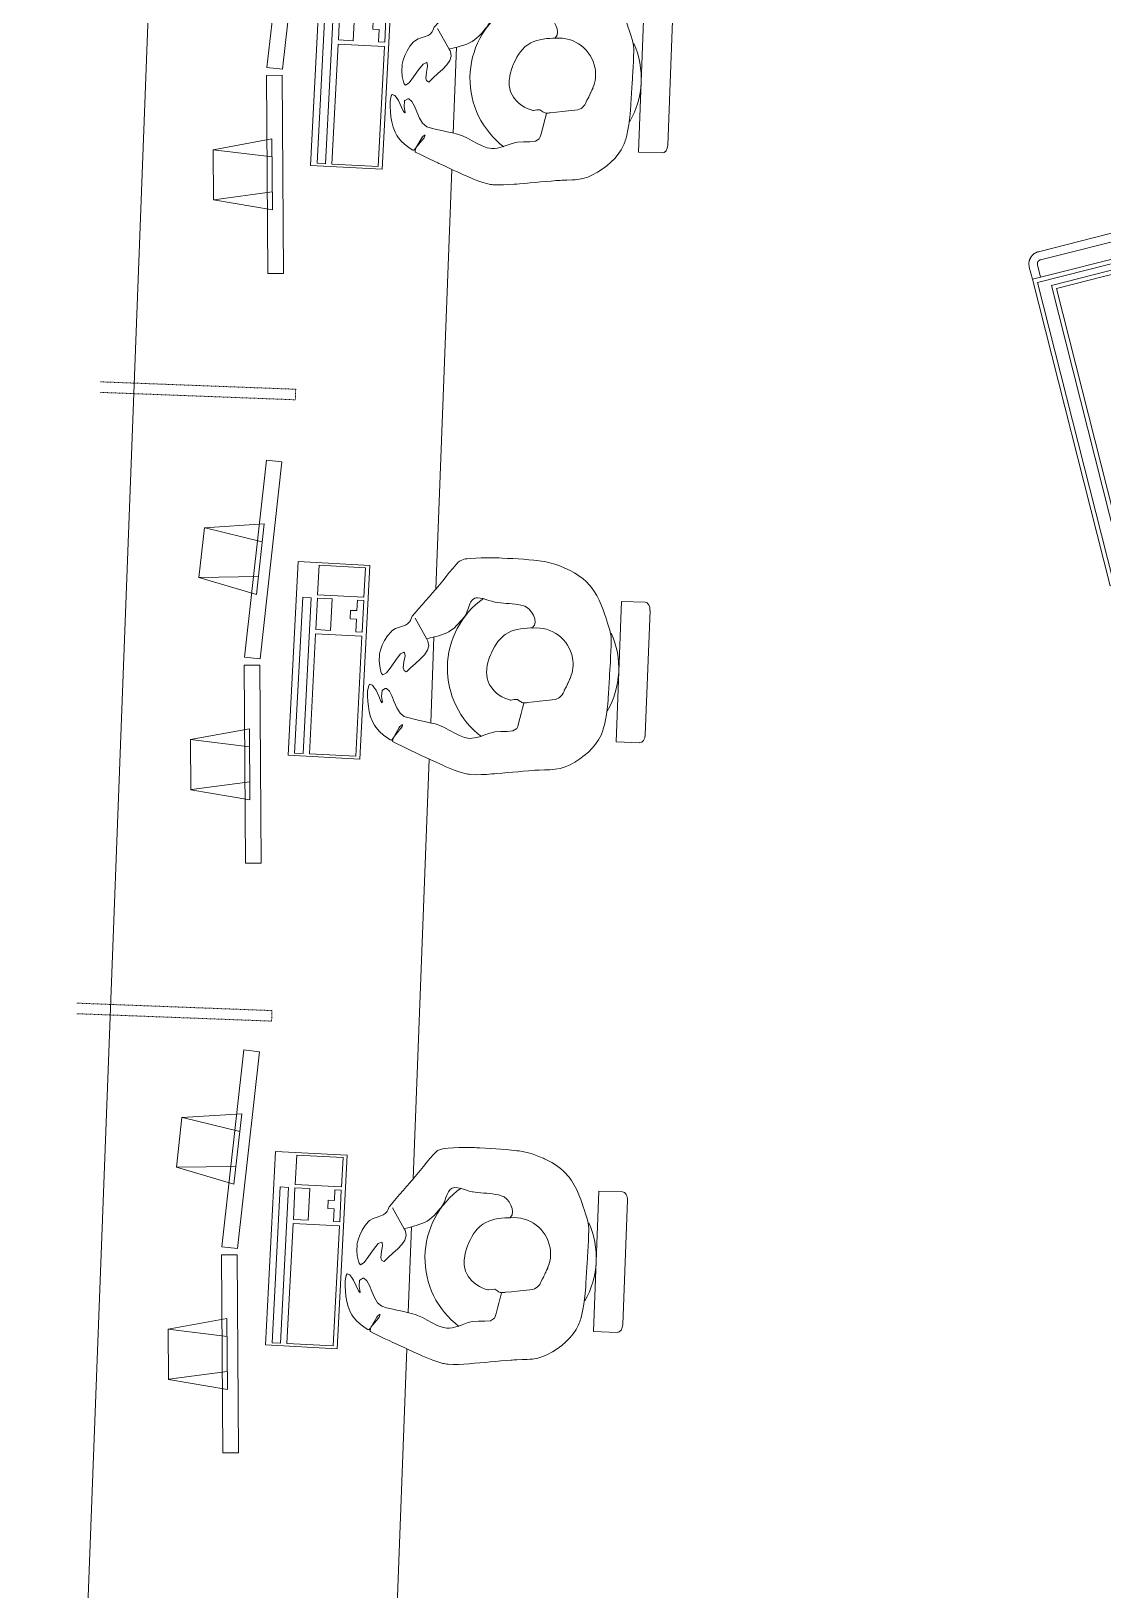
# Model space of a CAD drawing. Header units: millimetres. Extents: x 17567 to 83301, y -4294 to 56331.
# Drawn here: x 53362 to 55903, y 4035 to 7733 of the extents above; entities that cross this region are included whole.
import ezdxf

# ---------------------------------------------------------------- set-up
doc = ezdxf.new("R2010")
doc.units = ezdxf.units.MM
doc.header["$MEASUREMENT"] = 0
doc.linetypes.add('Hidden dense', pattern=[3.2, 1.6, -1.6])
for name, color, linetype, lineweight in [('I-FURN', 40, 'Continuous', 13), ('Q-CASE', 33, 'Continuous', 13), ('Q-CASE-HDLN', 33, 'Hidden dense', 13), ('Q-SPCQ', 91, 'Continuous', 13)]:
    doc.layers.add(name, color=color, linetype=linetype, lineweight=lineweight)

# ---------------------------------------------------------------- blocks, each defined once
blk = doc.blocks.new('BVN_Permiter Desk_Match Ex South - BVN_Permiter Desk_WEST-9756980-GA PLAN - LEVEL 11')
at = {"layer": 'Q-CASE'}
for p, q in [((4936.7, 30), (-2955.3, 30)), ((200.3, -703), (1197.1, -703)), ((1283, -703), (1486.8, -703)), ((1600.3, -703), (2597.1, -703)), ((2683, -703), (2886.8, -703)), ((3000.3, -703), (3997.1, -703)), ((4083, -703), (4286.8, -703))]:
    blk.add_line(p, q, dxfattribs=at)
at = {"layer": 'Q-CASE-HDLN', "lineweight": 13}
for p, q in [((1961.7, -353), (1961.7, 110)), ((1986.7, 110), (1986.7, -353)), ((3436.7, -353), (3436.7, 110)), ((3461.7, 110), (3461.7, -353)), ((1986.7, -353), (1961.7, -353)), ((3461.7, -353), (3436.7, -353))]:
    blk.add_line(p, q, dxfattribs=at)
blk = doc.blocks.new('New Furniture_Monitor _ Chair - Perimeter Desking-9838932-GA PLAN - LEVEL 11')
at = {"layer": 'I-FURN'}
for p, q in [((-231.6, -75.6), (-229.3, 94.4)), ((230.7, 88.1), (-229.3, 94.4)), ((230.7, 88.1), (228.3, -81.9)), ((-231.6, -75.6), (228.3, -81.9)), ((-469.1, -159.9), (-466.4, -122.9)), ((-466.4, -122.9), (2.3, -157.1)), ((486.5, -136), (17, -157.3)), ((488.1, -173.1), (486.5, -136)), ((-0.4, -194.1), (-469.1, -159.9)), ((-150, -171.5), (-317.8, -159.2)), ((-317.8, -159.2), (-303.4, -300.6)), ((-275.4, -162.3), (-303.1, -299.2)), ((-192.4, -168.4), (-184.8, -309.1)), ((-184.8, -309.1), (-150, -171.5)), ((-0.4, -194.1), (2.3, -157.1)), ((18.7, -194.4), (17, -157.3)), ((18.7, -194.4), (488.1, -173.1)), ((168.8, -175.9), (337, -168.2)), ((199.8, -314.5), (168.8, -175.9)), ((211.4, -173.9), (199.8, -314.5)), ((294.4, -170.2), (318.4, -307.8)), ((337, -168.2), (318.7, -309.1)), ((-303.4, -300.6), (-184.8, -309.1)), ((318.7, -309.1), (199.8, -314.5))]:
    blk.add_line(p, q, dxfattribs=at)
at = {"layer": 'Q-SPCQ'}
for p, q in [((-224.8, -25.4), (-223.3, 84.6)), ((-153.3, 83.6), (-223.3, 84.6)), ((-154.8, -26.4), (-153.3, 83.6)), ((-145.5, 83.5), (-145.7, 68.5)), ((-70.5, 82.5), (-145.5, 83.5)), ((-70.7, 67.5), (-70.5, 82.5)), ((-60.5, 82.3), (-62, -27.6)), ((224.5, 78.4), (-60.5, 82.3)), ((222.9, -31.6), (224.5, 78.4)), ((-145.7, 68.5), (-120.7, 68.2)), ((-120.7, 68.2), (-120.9, 53.2)), ((-120.9, 53.2), (-100.9, 52.9)), ((-100.9, 52.9), (-100.7, 67.9)), ((-100.7, 67.9), (-70.7, 67.5)), ((-147, -26.5), (-146.5, 8.5)), ((-146.5, 8.5), (-71.5, 7.5)), ((-71.5, 7.5), (-72, -27.5)), ((-224.8, -25.4), (-154.8, -26.4)), ((-72, -27.5), (-147, -26.5)), ((-62, -27.6), (222.9, -31.6)), ((-147.5, -61.5), (-147.2, -41.5)), ((222.5, -66.6), (-147.5, -61.5)), ((-147.2, -41.5), (222.7, -46.6)), ((222.7, -46.6), (222.5, -66.6))]:
    blk.add_line(p, q, dxfattribs=at)
blk = doc.blocks.new('New Furniture_Storage Caddy_NS1 - NS1-9646874-GA PLAN - LEVEL 11')
at = {"layer": 'I-FURN'}
for p, q in [((294.7, 0), (-205.3, 0)), ((-205.3, 0), (-205.3, -750)), ((294.7, -750), (294.7, 0)), ((-195.3, -740), (-195.3, -10)), ((-195.3, -10), (284.7, -10)), ((254.7, -25), (-165.3, -25)), ((-165.3, -25), (-165.3, -725)), ((-155.3, -715), (-155.3, -35)), ((-155.3, -35), (244.7, -35)), ((244.7, -35), (244.7, -715)), ((254.7, -725), (254.7, -25)), ((284.7, -10), (284.7, -740)), ((-165.3, -725), (254.7, -725)), ((244.7, -715), (-155.3, -715)), ((-205.3, -750), (-205.3, -780)), ((-205.3, -750), (294.7, -750)), ((284.7, -740), (-195.3, -740)), ((-185.3, -780), (-185.3, -750)), ((274.7, -750), (274.7, -780)), ((294.7, -780), (294.7, -750)), ((264.7, -790), (-175.3, -790)), ((-175.3, -810), (264.7, -810))]:
    blk.add_line(p, q, dxfattribs=at)
at = {"layer": 'I-FURN', "flags": 128}
for points in [[(-205.3, -780), (-205.3, -781.2), (-205.2, -782.4), (-205.1, -783.6), (-204.9, -784.8), (-204.7, -786), (-204.4, -787.1), (-204.1, -788.3), (-203.8, -789.4), (-203.4, -790.6), (-202.9, -791.7), (-202.4, -792.8), (-201.9, -793.9), (-201.3, -794.9), (-200.7, -795.9), (-200.1, -796.9), (-199.4, -797.9), (-198.6, -798.9), (-197.9, -799.8), (-197, -800.7), (-196.2, -801.5), (-195.3, -802.3), (-194.4, -803.1), (-193.5, -803.9), (-192.5, -804.6), (-191.5, -805.2), (-190.5, -805.9), (-189.4, -806.5), (-188.4, -807), (-187.3, -807.5), (-186.2, -808), (-185, -808.4), (-183.9, -808.7), (-182.7, -809.1), (-181.6, -809.3), (-180.4, -809.6), (-179.2, -809.7), (-178, -809.9), (-176.8, -810), (-175.6, -810), (-175.3, -810)], [(-175.3, -790), (-175.7, -790), (-176.1, -790), (-176.5, -789.9), (-176.9, -789.9), (-177.3, -789.8), (-177.7, -789.7), (-178.1, -789.6), (-178.4, -789.5), (-178.8, -789.4), (-179.2, -789.2), (-179.6, -789), (-179.9, -788.9), (-180.3, -788.7), (-180.6, -788.5), (-180.9, -788.3), (-181.3, -788), (-181.6, -787.8), (-181.9, -787.5), (-182.2, -787.2), (-182.5, -787), (-182.7, -786.7), (-183, -786.4), (-183.3, -786.1), (-183.5, -785.7), (-183.7, -785.4), (-183.9, -785.1), (-184.1, -784.7), (-184.3, -784.4), (-184.5, -784), (-184.6, -783.6), (-184.8, -783.2), (-184.9, -782.9), (-185, -782.5), (-185.1, -782.1), (-185.2, -781.7), (-185.2, -781.3), (-185.3, -780.9), (-185.3, -780.5), (-185.3, -780.1), (-185.3, -780)], [(264.7, -810), (265.9, -810), (267.1, -809.9), (268.3, -809.8), (269.5, -809.6), (270.7, -809.4), (271.8, -809.1), (273, -808.8), (274.1, -808.5), (275.3, -808.1), (276.4, -807.6), (277.5, -807.1), (278.6, -806.6), (279.6, -806), (280.6, -805.4), (281.6, -804.8), (282.6, -804.1), (283.6, -803.3), (284.5, -802.6), (285.4, -801.7), (286.2, -800.9), (287, -800), (287.8, -799.1), (288.6, -798.2), (289.3, -797.2), (289.9, -796.2), (290.6, -795.2), (291.2, -794.1), (291.7, -793.1), (292.2, -792), (292.7, -790.9), (293.1, -789.7), (293.4, -788.6), (293.8, -787.4), (294, -786.3), (294.3, -785.1), (294.4, -783.9), (294.6, -782.7), (294.7, -781.5), (294.7, -780.3), (294.7, -780)], [(274.7, -780), (274.7, -780.4), (274.7, -780.8), (274.6, -781.2), (274.6, -781.6), (274.5, -782), (274.4, -782.4), (274.3, -782.8), (274.2, -783.1), (274.1, -783.5), (273.9, -783.9), (273.7, -784.3), (273.6, -784.6), (273.4, -785), (273.2, -785.3), (273, -785.6), (272.7, -786), (272.5, -786.3), (272.2, -786.6), (271.9, -786.9), (271.7, -787.2), (271.4, -787.4), (271.1, -787.7), (270.8, -788), (270.4, -788.2), (270.1, -788.4), (269.8, -788.6), (269.4, -788.8), (269.1, -789), (268.7, -789.2), (268.3, -789.3), (267.9, -789.5), (267.6, -789.6), (267.2, -789.7), (266.8, -789.8), (266.4, -789.9), (266, -789.9), (265.6, -790), (265.2, -790), (264.8, -790), (264.7, -790)]]:
    blk.add_lwpolyline(points, dxfattribs=at)
blk = doc.blocks.new('Man_Sitting_01_ENT - Man Sitting-9509311-GA PLAN - LEVEL 11')
at = {"layer": 'I-FURN'}
for p, q in [((90.5, 183.4), (103, 184.9)), ((90.5, 183.4), (103, 184.9)), ((103, 184.9), (115.4, 186.5)), ((103, 184.9), (115.4, 186.5)), ((115.4, 186.5), (127.9, 188.1)), ((115.4, 186.5), (127.9, 188.1)), ((127.9, 188.1), (140.3, 189.7)), ((127.9, 188.1), (140.3, 189.7)), ((140.3, 189.7), (152.8, 191.3)), ((140.3, 189.7), (152.8, 191.3)), ((152.8, 191.3), (165.3, 192.8)), ((152.8, 191.3), (165.3, 192.8)), ((165.3, 192.8), (171.3, 193.6)), ((165.3, 192.8), (171.3, 193.6)), ((171.3, 193.6), (177.7, 194.3)), ((171.3, 193.6), (177.7, 194.3)), ((177.7, 194.3), (190.3, 195.8)), ((177.7, 194.3), (190.3, 195.8)), ((190.3, 195.8), (202.8, 196.9)), ((190.3, 195.8), (202.8, 196.9)), ((202.8, 196.9), (215.4, 197.5)), ((202.8, 196.9), (215.4, 197.5)), ((215.4, 197.5), (227.9, 197.3)), ((215.4, 197.5), (227.9, 197.3)), ((240.3, 195.8), (252.5, 193)), ((240.3, 195.8), (252.5, 193)), ((252.5, 193), (264.6, 189.3)), ((252.5, 193), (264.6, 189.3)), ((264.6, 189.3), (276.5, 185)), ((264.6, 189.3), (276.5, 185)), ((276.5, 185), (288.3, 180.4)), ((276.5, 185), (288.3, 180.4)), ((-40, 142.4), (-29.7, 150.7)), ((-40, 142.4), (-29.7, 150.7)), ((-29.7, 150.7), (-18.6, 158.5)), ((-29.7, 150.7), (-18.6, 158.5)), ((-18.6, 158.5), (-7.3, 165.3)), ((-18.6, 158.5), (-7.3, 165.3)), ((-7.3, 165.3), (4.2, 170.8)), ((-7.3, 165.3), (4.2, 170.8)), ((4.2, 170.8), (15.9, 174.8)), ((4.2, 170.8), (15.9, 174.8)), ((15.9, 174.8), (28, 177.5)), ((15.9, 174.8), (28, 177.5)), ((28, 177.5), (33.6, 178.3)), ((28, 177.5), (33.6, 178.3)), ((33.6, 178.3), (40.5, 178.9)), ((33.6, 178.3), (40.5, 178.9)), ((40.5, 178.9), (53, 179.8)), ((40.5, 178.9), (53, 179.8)), ((53, 179.8), (65.5, 180.7)), ((53, 179.8), (65.5, 180.7)), ((79.6, 182), (90.5, 183.4)), ((79.6, 182), (90.5, 183.4)), ((288.3, 180.4), (294.6, 177.8)), ((288.3, 180.4), (294.6, 177.8)), ((294.6, 177.8), (300, 175.6)), ((294.6, 177.8), (300, 175.6)), ((300, 175.6), (311.7, 170.9)), ((300, 175.6), (311.7, 170.9)), ((311.7, 170.9), (323.3, 166.1)), ((311.7, 170.9), (323.3, 166.1)), ((323.3, 166.1), (334.9, 161.3)), ((323.3, 166.1), (334.9, 161.3)), ((334.9, 161.3), (346.5, 156.5)), ((334.9, 161.3), (346.5, 156.5)), ((346.5, 156.5), (358.1, 151.7)), ((346.5, 156.5), (358.1, 151.7)), ((358.1, 151.7), (360.7, 150.6)), ((358.1, 151.7), (360.7, 150.6)), ((360.7, 150.6), (369.7, 146.8)), ((360.7, 150.6), (369.7, 146.8)), ((-72.5, 103.4), (-65.9, 114)), ((-72.5, 103.4), (-65.9, 114)), ((-65.9, 114), (-58.3, 124.1)), ((-65.9, 114), (-58.3, 124.1)), ((-58.3, 124.1), (-49.6, 133.5)), ((-58.3, 124.1), (-49.6, 133.5)), ((-49.6, 133.5), (-40, 142.4)), ((-49.6, 133.5), (-40, 142.4)), ((227.8, 111.6), (221.7, 110.5)), ((227.8, 111.6), (221.7, 110.5)), ((233.6, 111.9), (227.8, 111.6)), ((233.6, 111.9), (227.8, 111.6)), ((245.4, 110.3), (233.6, 111.9)), ((245.4, 110.3), (233.6, 111.9)), ((369.7, 146.8), (381.2, 141.8)), ((369.7, 146.8), (381.2, 141.8)), ((381.2, 141.8), (392.7, 136.7)), ((381.2, 141.8), (392.7, 136.7)), ((392.7, 136.7), (404.2, 131.6)), ((392.7, 136.7), (404.2, 131.6)), ((396.8, 94.3), (413.8, 116.6)), ((414.8, 118.6), (400.9, 92.4)), ((404.2, 131.6), (414.3, 127)), ((404.2, 131.6), (414.3, 127)), ((414.3, 127), (415.4, 126.3)), ((414.3, 127), (415.4, 126.3)), ((415.4, 126.3), (414.8, 118.6)), ((415.4, 126.3), (414.8, 118.6)), ((414.8, 118.6), (418.3, 123)), ((414.8, 118.6), (418.3, 123)), ((418.3, 123), (421.2, 122.5)), ((418.3, 123), (421.2, 122.5)), ((421.2, 122.5), (427.4, 118.7)), ((421.2, 122.5), (427.4, 118.7)), ((427.4, 118.7), (437.4, 112)), ((427.4, 118.7), (437.4, 112)), ((437.4, 112), (447.5, 103.9)), ((437.4, 112), (447.5, 103.9)), ((-84.8, 67.7), (-82.5, 77.6)), ((-84.8, 67.7), (-82.5, 77.6)), ((-77.9, 92.1), (-72.5, 103.4)), ((-77.9, 92.1), (-72.5, 103.4)), ((120.2, 79.7), (118.4, 72.6)), ((120.2, 79.7), (118.4, 72.6)), ((122.3, 84.2), (120.2, 79.7)), ((122.3, 84.2), (120.2, 79.7)), ((131.4, 90.4), (122.3, 84.2)), ((131.4, 90.4), (122.3, 84.2)), ((144.7, 92.4), (131.4, 90.4)), ((144.7, 92.4), (131.4, 90.4)), ((159.7, 92.8), (144.7, 92.4)), ((159.7, 92.8), (144.7, 92.4)), ((173.8, 94), (159.7, 92.8)), ((173.8, 94), (159.7, 92.8)), ((177.4, 94.9), (173.8, 94)), ((177.4, 94.9), (173.8, 94)), ((185.9, 97.8), (177.4, 94.9)), ((185.9, 97.8), (177.4, 94.9)), ((197.8, 102.5), (185.9, 97.8)), ((197.8, 102.5), (185.9, 97.8)), ((209.8, 107), (197.8, 102.5)), ((209.8, 107), (197.8, 102.5)), ((221.7, 110.5), (209.8, 107)), ((221.7, 110.5), (209.8, 107)), ((257.3, 106.4), (245.4, 110.3)), ((257.3, 106.4), (245.4, 110.3)), ((269.1, 101), (257.3, 106.4)), ((269.1, 101), (257.3, 106.4)), ((280.9, 95), (269.1, 101)), ((280.9, 95), (269.1, 101)), ((292.8, 89.1), (280.9, 95)), ((292.8, 89.1), (280.9, 95)), ((304.6, 84.3), (292.8, 89.1)), ((304.6, 84.3), (292.8, 89.1)), ((309.2, 82.8), (304.6, 84.3)), ((309.2, 82.8), (304.6, 84.3)), ((316.5, 80.9), (309.2, 82.8)), ((316.5, 80.9), (309.2, 82.8)), ((328.8, 78.3), (316.5, 80.9)), ((328.8, 78.3), (316.5, 80.9)), ((341.4, 75.9), (328.8, 78.3)), ((341.4, 75.9), (328.8, 78.3)), ((354, 73.8), (341.4, 75.9)), ((354, 73.8), (341.4, 75.9)), ((447.5, 103.9), (456.8, 93.9)), ((447.5, 103.9), (456.8, 93.9)), ((456.8, 93.9), (460.1, 89.1)), ((456.8, 93.9), (460.1, 89.1)), ((460.1, 89.1), (464.3, 82)), ((460.1, 89.1), (464.3, 82)), ((464.3, 82), (469.7, 69.9)), ((464.3, 82), (469.7, 69.9)), ((-90, 30.4), (-88.8, 42.8)), ((-90, 30.4), (-88.8, 42.8)), ((-88.8, 42.8), (-87, 55.3)), ((-88.8, 42.8), (-87, 55.3)), ((-87, 55.3), (-84.8, 67.7)), ((-87, 55.3), (-84.8, 67.7)), ((111.1, 38.4), (110.5, 35.8)), ((111.1, 38.4), (110.5, 35.8)), ((113.1, 48.1), (111.1, 38.4)), ((113.1, 48.1), (111.1, 38.4)), ((115.7, 60.4), (113.1, 48.1)), ((115.7, 60.4), (113.1, 48.1)), ((118.4, 72.6), (115.7, 60.4)), ((118.4, 72.6), (115.7, 60.4)), ((366.5, 71.5), (354, 73.8)), ((366.5, 71.5), (354, 73.8)), ((378.7, 69), (366.5, 71.5)), ((378.7, 69), (366.5, 71.5)), ((387.8, 66.7), (378.7, 69)), ((387.8, 66.7), (378.7, 69)), ((390.3, 65.9), (387.8, 66.7)), ((390.3, 65.9), (387.8, 66.7)), ((400.2, 58.1), (390.3, 65.9)), ((400.2, 58.1), (390.3, 65.9)), ((408.2, 45.9), (400.2, 58.1)), ((408.2, 45.9), (400.2, 58.1)), ((415, 31.8), (408.2, 45.9)), ((415, 31.8), (408.2, 45.9)), ((469.7, 69.9), (473.5, 57.8)), ((469.7, 69.9), (473.5, 57.8)), ((473.5, 57.8), (476.1, 45.7)), ((473.5, 57.8), (476.1, 45.7)), ((476.1, 45.7), (477.7, 33.6)), ((476.1, 45.7), (477.7, 33.6)), ((-91.2, 7.5), (-90.8, 17.9)), ((-91.2, 7.5), (-90.8, 17.9)), ((-90.8, 17.9), (-90, 30.4)), ((-90.8, 17.9), (-90, 30.4)), ((33.6, 12.3), (70.7, 17.7)), ((70.7, 17.7), (84.2, 19.7)), ((84.2, 19.7), (99, 21.8)), ((110.5, 35.8), (107.8, 23.6)), ((110.5, 35.8), (107.8, 23.6)), ((107.8, 23.6), (108.6, 22.7)), ((107.8, 23.6), (108.6, 22.7)), ((116.5, 19.8), (123.4, 15.6)), ((116.5, 19.8), (123.4, 15.6)), ((123.4, 15.6), (124.6, 15.3)), ((123.4, 15.6), (124.6, 15.3)), ((124.6, 15.3), (131, 16.1)), ((124.6, 15.3), (131, 16.1)), ((131, 16.1), (138.8, 17.7)), ((131, 16.1), (138.8, 17.7)), ((138.8, 17.7), (140.5, 17.5)), ((138.8, 17.7), (140.5, 17.5)), ((140.5, 17.5), (146.3, 15.9)), ((140.5, 17.5), (146.3, 15.9)), ((146.3, 15.9), (153.5, 13.4)), ((146.3, 15.9), (153.5, 13.4)), ((153.5, 13.4), (160.5, 10.4)), ((153.5, 13.4), (160.5, 10.4)), ((160.5, 10.4), (167.1, 6.7)), ((160.5, 10.4), (167.1, 6.7)), ((167.1, 6.7), (173.5, 2.2)), ((167.1, 6.7), (173.5, 2.2)), ((173.5, 2.2), (179.6, -3.3)), ((173.5, 2.2), (179.6, -3.3)), ((421.3, 18), (415, 31.8)), ((421.3, 18), (415, 31.8)), ((427.7, 7.1), (421.3, 18)), ((427.7, 7.1), (421.3, 18)), ((434.9, 1.4), (427.7, 7.1)), ((434.9, 1.4), (427.7, 7.1)), ((437.7, 1.1), (434.9, 1.4)), ((437.7, 1.1), (434.9, 1.4)), ((444.4, 5.9), (437.7, 1.1)), ((444.4, 5.9), (437.7, 1.1)), ((443.6, 35.3), (442.9, 34.2)), ((443.6, 35.3), (442.9, 34.2)), ((442.9, 34.2), (445.8, 20.5)), ((442.9, 34.2), (445.8, 20.5)), ((446.7, 31.9), (443.6, 35.3)), ((446.7, 31.9), (443.6, 35.3)), ((444.9, 6.5), (444.4, 5.9)), ((444.9, 6.5), (444.4, 5.9)), ((445.8, 20.5), (444.9, 6.5)), ((445.8, 20.5), (444.9, 6.5)), ((452.4, 20.1), (446.7, 31.9)), ((452.4, 20.1), (446.7, 31.9)), ((459.4, 6.4), (452.4, 20.1)), ((459.4, 6.4), (452.4, 20.1)), ((462.8, 1.7), (459.4, 6.4)), ((462.8, 1.7), (459.4, 6.4)), ((468.5, -5.3), (462.8, 1.7)), ((468.5, -5.3), (462.8, 1.7)), ((479.4, 8.7), (476.9, -3.8)), ((479.4, 8.7), (476.9, -3.8)), ((477.7, 33.6), (479, 21.4)), ((477.7, 33.6), (479, 21.4)), ((479, 21.4), (479.1, 20.3)), ((479, 21.4), (479.1, 20.3)), ((479.1, 20.3), (479.4, 8.7)), ((479.1, 20.3), (479.4, 8.7)), ((-92.5, -44.9), (-92.2, -32.3)), ((-92.5, -44.9), (-92.2, -32.3)), ((-92.2, -32.3), (-91.9, -19.8)), ((-92.2, -32.3), (-91.9, -19.8)), ((-91.9, -19.8), (-91.6, -7.2)), ((-91.9, -19.8), (-91.6, -7.2)), ((179.6, -3.3), (185.5, -9.8)), ((179.6, -3.3), (185.5, -9.8)), ((185.5, -9.8), (187.1, -11.9)), ((185.5, -9.8), (187.1, -11.9)), ((187.1, -11.9), (190.7, -17.2)), ((187.1, -11.9), (190.7, -17.2)), ((190.7, -17.2), (194.5, -24.6)), ((190.7, -17.2), (194.5, -24.6)), ((194.5, -24.6), (197, -32.1)), ((194.5, -24.6), (197, -32.1)), ((197, -32.1), (198.4, -39.6)), ((197, -32.1), (198.4, -39.6)), ((425.7, -50.8), (436.1, -36.2)), ((425.7, -50.8), (436.1, -36.2)), ((436.1, -36.2), (444.5, -30.6)), ((436.1, -36.2), (444.5, -30.6)), ((444.5, -30.6), (447.8, -34.1)), ((444.5, -30.6), (447.8, -34.1)), ((447.8, -34.1), (449.6, -38.8)), ((447.8, -34.1), (449.6, -38.8)), ((475.1, -7.5), (468.5, -5.3)), ((475.1, -7.5), (468.5, -5.3)), ((476.9, -3.8), (475.1, -7.5)), ((476.9, -3.8), (475.1, -7.5)), ((-93.3, -82.5), (-93, -70)), ((-93.3, -82.5), (-93, -70)), ((-92.7, -55.7), (-92.5, -44.9)), ((-92.7, -55.7), (-92.5, -44.9)), ((196.6, -69.8), (194.8, -77.4)), ((196.6, -69.8), (194.8, -77.4)), ((197.9, -62.2), (196.6, -69.8)), ((197.9, -62.2), (196.6, -69.8)), ((198.7, -54.7), (197.9, -62.2)), ((198.7, -54.7), (197.9, -62.2)), ((198.4, -39.6), (198.9, -47.1)), ((198.4, -39.6), (198.9, -47.1)), ((198.8, -52.5), (198.7, -54.7)), ((198.8, -52.5), (198.7, -54.7)), ((198.9, -47.1), (198.8, -52.5)), ((198.9, -47.1), (198.8, -52.5)), ((348.1, -82.3), (357.5, -71.6)), ((348.1, -82.3), (357.5, -71.6)), ((357.5, -71.6), (368.4, -60.9)), ((357.5, -71.6), (368.4, -60.9)), ((368.4, -60.9), (379.4, -50.3)), ((368.4, -60.9), (379.4, -50.3)), ((379.4, -50.3), (388.4, -40.7)), ((379.4, -50.3), (388.4, -40.7)), ((388.4, -40.7), (389.6, -40.1)), ((388.4, -40.7), (389.6, -40.1)), ((389.6, -40.1), (394.6, -43.4)), ((389.6, -40.1), (394.6, -43.4)), ((396, -63.4), (393.7, -77.6)), ((396, -63.4), (393.7, -77.6)), ((394.6, -43.4), (397.1, -49.3)), ((394.6, -43.4), (397.1, -49.3)), ((397.1, -49.3), (396, -63.4)), ((397.1, -49.3), (396, -63.4)), ((404.5, -82.1), (414.7, -68.2)), ((404.5, -82.1), (414.7, -68.2)), ((414.7, -68.2), (425.7, -50.8)), ((414.7, -68.2), (425.7, -50.8)), ((449.6, -38.8), (452.8, -51.2)), ((449.6, -38.8), (452.8, -51.2)), ((452.8, -51.2), (454.5, -64.2)), ((452.8, -51.2), (454.5, -64.2)), ((454.5, -64.2), (454.3, -77.2)), ((454.5, -64.2), (454.3, -77.2)), ((-93.6, -107.7), (-93.4, -95.1)), ((-93.6, -107.7), (-93.4, -95.1)), ((-93.6, -120.2), (-93.6, -107.7)), ((-93.6, -120.2), (-93.6, -107.7)), ((-93.4, -95.1), (-93.3, -82.5)), ((-93.4, -95.1), (-93.3, -82.5)), ((182.8, -107), (179.1, -113.7)), ((182.8, -107), (179.1, -113.7)), ((186.2, -100), (182.8, -107)), ((186.2, -100), (182.8, -107)), ((189.3, -92.9), (186.2, -100)), ((189.3, -92.9), (186.2, -100)), ((194.8, -77.4), (192.4, -85)), ((194.8, -77.4), (192.4, -85)), ((338.5, -103.7), (341.3, -93)), ((338.5, -103.7), (341.3, -93)), ((340.9, -114.5), (338.5, -103.7)), ((340.9, -114.5), (338.5, -103.7)), ((341.3, -93), (348.1, -82.3)), ((341.3, -93), (348.1, -82.3)), ((393.7, -77.6), (395.2, -85.1)), ((393.7, -77.6), (395.2, -85.1)), ((395.2, -85.1), (396.6, -86.3)), ((395.2, -85.1), (396.6, -86.3)), ((396.6, -86.3), (404.5, -82.1)), ((396.6, -86.3), (404.5, -82.1)), ((448.5, -100.8), (443.6, -112.3)), ((448.5, -100.8), (443.6, -112.3)), ((452.2, -89.5), (448.5, -100.8)), ((452.2, -89.5), (448.5, -100.8)), ((-93.6, -132.1), (-93.6, -120.2)), ((-93.6, -132.1), (-93.6, -120.2)), ((-89.3, -157.3), (-92.3, -145.2)), ((-89.3, -157.3), (-92.3, -145.2)), ((144.4, -145.6), (137.2, -148.4)), ((144.4, -145.6), (137.2, -148.4)), ((151.4, -142), (144.4, -145.6)), ((151.4, -142), (144.4, -145.6)), ((158.2, -137.5), (151.4, -142)), ((158.2, -137.5), (151.4, -142)), ((161.7, -134.8), (158.2, -137.5)), ((161.7, -134.8), (158.2, -137.5)), ((164.6, -132.1), (161.7, -134.8)), ((164.6, -132.1), (161.7, -134.8)), ((170.2, -126.2), (164.6, -132.1)), ((170.2, -126.2), (164.6, -132.1)), ((175, -120.1), (170.2, -126.2)), ((175, -120.1), (170.2, -126.2)), ((179.1, -113.7), (175, -120.1)), ((179.1, -113.7), (175, -120.1)), ((279.4, -149.1), (284.6, -144.3)), ((279.4, -149.1), (284.6, -144.3)), ((284.6, -144.3), (290.2, -140.1)), ((284.6, -144.3), (290.2, -140.1)), ((296.6, -136.6), (302.8, -133.8)), ((296.6, -136.6), (302.8, -133.8)), ((302.8, -133.8), (309.3, -131.1)), ((302.8, -133.8), (309.3, -131.1)), ((309.3, -131.1), (315.8, -128.7)), ((309.3, -131.1), (315.8, -128.7)), ((315.8, -128.7), (322.4, -126.5)), ((315.8, -128.7), (322.4, -126.5)), ((322.4, -126.5), (329, -124.4)), ((322.4, -126.5), (329, -124.4)), ((329, -124.4), (335.7, -122.5)), ((329, -124.4), (335.7, -122.5)), ((335.7, -122.5), (342.4, -120.5)), ((335.7, -122.5), (342.4, -120.5)), ((341.9, -116.3), (340.9, -114.5)), ((341.9, -116.3), (340.9, -114.5)), ((343.9, -119.6), (341.9, -116.3)), ((343.9, -119.6), (341.9, -116.3)), ((342.4, -120.5), (343.9, -119.6)), ((342.4, -120.5), (343.9, -119.6)), ((373.4, -168.1), (343.9, -119.6)), ((406.7, -145.9), (395.2, -150.7)), ((406.7, -145.9), (395.2, -150.7)), ((418.8, -141.6), (406.7, -145.9)), ((418.8, -141.6), (406.7, -145.9)), ((427.2, -135.8), (418.8, -141.6)), ((427.2, -135.8), (418.8, -141.6)), ((429.1, -133.8), (427.2, -135.8)), ((429.1, -133.8), (427.2, -135.8)), ((437.2, -123.4), (429.1, -133.8)), ((437.2, -123.4), (429.1, -133.8)), ((443.6, -112.3), (437.2, -123.4)), ((443.6, -112.3), (437.2, -123.4)), ((-85.2, -169.3), (-89.3, -157.3)), ((-85.2, -169.3), (-89.3, -157.3)), ((-80.6, -181.3), (-85.2, -169.3)), ((-80.6, -181.3), (-85.2, -169.3)), ((-78.2, -187.8), (-80.6, -181.3)), ((-78.2, -187.8), (-80.6, -181.3)), ((89.7, -162.7), (88.7, -169.8)), ((89.7, -162.7), (88.7, -169.8)), ((88.7, -169.8), (89.9, -177.6)), ((88.7, -169.8), (89.9, -177.6)), ((93.3, -157.1), (89.7, -162.7)), ((93.3, -157.1), (89.7, -162.7)), ((89.9, -177.6), (93.1, -185.6)), ((89.9, -177.6), (93.1, -185.6)), ((99, -155.3), (93.3, -155.5)), ((99, -155.3), (93.3, -155.5)), ((93.3, -155.5), (93.3, -157.1)), ((93.3, -155.5), (93.3, -157.1)), ((106.8, -154.7), (99, -155.3)), ((106.8, -154.7), (99, -155.3)), ((114.6, -153.7), (106.8, -154.7)), ((114.6, -153.7), (106.8, -154.7)), ((122.3, -152.3), (114.6, -153.7)), ((122.3, -152.3), (114.6, -153.7)), ((129.9, -150.5), (122.3, -152.3)), ((129.9, -150.5), (122.3, -152.3)), ((137.2, -148.4), (129.9, -150.5)), ((137.2, -148.4), (129.9, -150.5)), ((250.2, -189.5), (253, -182.2)), ((250.2, -189.5), (253, -182.2)), ((253, -182.2), (256.5, -175.8)), ((253, -182.2), (256.5, -175.8)), ((256.5, -175.8), (258.1, -173.8)), ((256.5, -175.8), (258.1, -173.8)), ((258.1, -173.8), (261, -170.4)), ((258.1, -173.8), (261, -170.4)), ((261, -170.4), (265.4, -165)), ((261, -170.4), (265.4, -165)), ((265.4, -165), (269.9, -159.6)), ((265.4, -165), (269.9, -159.6)), ((269.9, -159.6), (274.5, -154.2)), ((269.9, -159.6), (274.5, -154.2)), ((274.5, -154.2), (279.4, -149.1)), ((274.5, -154.2), (279.4, -149.1)), ((373.6, -180.7), (365.8, -190.6)), ((373.6, -180.7), (365.8, -190.6)), ((380.3, -172.2), (373.6, -180.7)), ((380.3, -172.2), (373.6, -180.7)), ((381.2, -170.7), (380.3, -172.2)), ((381.2, -170.7), (380.3, -172.2)), ((384.1, -162.4), (381.2, -170.7)), ((384.1, -162.4), (381.2, -170.7)), ((386.2, -159.2), (384.1, -162.4)), ((386.2, -159.2), (384.1, -162.4)), ((390.8, -154), (386.2, -159.2)), ((390.8, -154), (386.2, -159.2)), ((395.2, -150.7), (390.8, -154)), ((395.2, -150.7), (390.8, -154)), ((-76.2, -193.2), (-78.2, -187.8)), ((-76.2, -193.2), (-78.2, -187.8)), ((-71.6, -204.9), (-76.2, -193.2)), ((-71.6, -204.9), (-76.2, -193.2)), ((-66.7, -216.3), (-71.6, -204.9)), ((-66.7, -216.3), (-71.6, -204.9)), ((-61.2, -227.5), (-66.7, -216.3)), ((-61.2, -227.5), (-66.7, -216.3)), ((93.1, -185.6), (97.7, -193.1)), ((93.1, -185.6), (97.7, -193.1)), ((97.7, -193.1), (103.5, -199.5)), ((97.7, -193.1), (103.5, -199.5)), ((103.5, -199.5), (110, -204.2)), ((103.5, -199.5), (110, -204.2)), ((110, -204.2), (114.4, -206.1)), ((110, -204.2), (114.4, -206.1)), ((114.4, -206.1), (116.8, -206.8)), ((114.4, -206.1), (116.8, -206.8)), ((116.8, -206.8), (123.8, -208.4)), ((116.8, -206.8), (123.8, -208.4)), ((123.8, -208.4), (130.7, -209.5)), ((123.8, -208.4), (130.7, -209.5)), ((130.7, -209.5), (137.6, -210.3)), ((130.7, -209.5), (137.6, -210.3)), ((137.6, -210.3), (144.6, -210.9)), ((137.6, -210.3), (144.6, -210.9)), ((144.6, -210.9), (151.5, -211.2)), ((144.6, -210.9), (151.5, -211.2)), ((151.5, -211.2), (158.5, -211.5)), ((151.5, -211.2), (158.5, -211.5)), ((158.5, -211.5), (165.5, -211.8)), ((158.5, -211.5), (165.5, -211.8)), ((165.5, -211.8), (172.4, -212.2)), ((165.5, -211.8), (172.4, -212.2)), ((172.4, -212.2), (179.3, -212.7)), ((172.4, -212.2), (179.3, -212.7)), ((179.3, -212.7), (184.8, -213.4)), ((179.3, -212.7), (184.8, -213.4)), ((184.8, -213.4), (186.2, -213.6)), ((184.8, -213.4), (186.2, -213.6)), ((186.2, -213.6), (193.1, -215)), ((186.2, -213.6), (193.1, -215)), ((193.1, -215), (200, -216.9)), ((193.1, -215), (200, -216.9)), ((200, -216.9), (207, -218.8)), ((200, -216.9), (207, -218.8)), ((207, -218.8), (213.8, -220.6)), ((207, -218.8), (213.8, -220.6)), ((213.8, -220.6), (220.7, -221.7)), ((213.8, -220.6), (220.7, -221.7)), ((220.7, -221.7), (227.5, -221.9)), ((220.7, -221.7), (227.5, -221.9)), ((227.5, -221.9), (230.5, -221.6)), ((227.5, -221.9), (230.5, -221.6)), ((230.5, -221.6), (233.9, -220.6)), ((230.5, -221.6), (233.9, -220.6)), ((233.9, -220.6), (238.9, -217.1)), ((233.9, -220.6), (238.9, -217.1)), ((238.9, -217.1), (242.6, -211.6)), ((238.9, -217.1), (242.6, -211.6)), ((242.6, -211.6), (245.4, -204.8)), ((242.6, -211.6), (245.4, -204.8)), ((245.4, -204.8), (247.8, -197.3)), ((245.4, -204.8), (247.8, -197.3)), ((247.8, -197.3), (250.2, -189.5)), ((247.8, -197.3), (250.2, -189.5)), ((342.1, -219.8), (334.2, -229.6)), ((342.1, -219.8), (334.2, -229.6)), ((350, -210.1), (342.1, -219.8)), ((350, -210.1), (342.1, -219.8)), ((357.9, -200.3), (350, -210.1)), ((357.9, -200.3), (350, -210.1)), ((365.8, -190.6), (357.9, -200.3)), ((365.8, -190.6), (357.9, -200.3)), ((-55, -238.4), (-61.2, -227.5)), ((-55, -238.4), (-61.2, -227.5)), ((-47.9, -249.1), (-55, -238.4)), ((-47.9, -249.1), (-55, -238.4)), ((-45.4, -252.5), (-47.9, -249.1)), ((-45.4, -252.5), (-47.9, -249.1)), ((318.7, -249.3), (311.2, -259.3)), ((318.7, -249.3), (311.2, -259.3)), ((326.2, -239.5), (318.7, -249.3)), ((326.2, -239.5), (318.7, -249.3)), ((-11, -283.6), (-21.3, -276.5)), ((-11, -283.6), (-21.3, -276.5)), ((0, -289.9), (-11, -283.6)), ((0, -289.9), (-11, -283.6)), ((11.5, -295.5), (0, -289.9)), ((11.5, -295.5), (0, -289.9)), ((288.6, -289.3), (280.7, -299.2)), ((288.6, -289.3), (280.7, -299.2)), ((296.3, -279.3), (288.6, -289.3)), ((296.3, -279.3), (288.6, -289.3)), ((303.8, -269.3), (296.3, -279.3)), ((303.8, -269.3), (296.3, -279.3)), ((311.2, -259.3), (303.8, -269.3)), ((311.2, -259.3), (303.8, -269.3)), ((35.3, -304.9), (23.4, -300.5)), ((35.3, -304.9), (23.4, -300.5)), ((47.3, -308.6), (35.3, -304.9)), ((47.3, -308.6), (35.3, -304.9)), ((59.4, -311.6), (47.3, -308.6)), ((59.4, -311.6), (47.3, -308.6)), ((71.7, -313.8), (59.4, -311.6)), ((71.7, -313.8), (59.4, -311.6)), ((78.9, -314.6), (71.7, -313.8)), ((78.9, -314.6), (71.7, -313.8)), ((84.2, -315), (78.9, -314.6)), ((84.2, -315), (78.9, -314.6)), ((96.8, -316), (84.2, -315)), ((96.8, -316), (84.2, -315)), ((109.3, -316.8), (96.8, -316)), ((109.3, -316.8), (96.8, -316)), ((121.9, -317.4), (109.3, -316.8)), ((121.9, -317.4), (109.3, -316.8)), ((134.4, -317.8), (121.9, -317.4)), ((134.4, -317.8), (121.9, -317.4)), ((147, -318.1), (134.4, -317.8)), ((147, -318.1), (134.4, -317.8)), ((159.5, -318.3), (147, -318.1)), ((159.5, -318.3), (147, -318.1)), ((172.1, -318.4), (159.5, -318.3)), ((172.1, -318.4), (159.5, -318.3)), ((179.6, -318.4), (172.1, -318.4)), ((179.6, -318.4), (172.1, -318.4)), ((184.6, -318.4), (179.6, -318.4)), ((184.6, -318.4), (179.6, -318.4)), ((197.2, -318.1), (184.6, -318.4)), ((197.2, -318.1), (184.6, -318.4)), ((234.8, -316), (222.2, -317)), ((234.8, -316), (222.2, -317)), ((247.3, -314.7), (234.8, -316)), ((247.3, -314.7), (234.8, -316)), ((255.1, -313.7), (247.3, -314.7)), ((255.1, -313.7), (247.3, -314.7)), ((259.9, -312.9), (255.1, -313.7)), ((259.9, -312.9), (255.1, -313.7)), ((271.9, -308.3), (259.9, -312.9)), ((271.9, -308.3), (259.9, -312.9)), ((276.3, -304.4), (271.9, -308.3)), ((276.3, -304.4), (271.9, -308.3)), ((280.7, -299.2), (276.3, -304.4)), ((280.7, -299.2), (276.3, -304.4))]:
    blk.add_line(p, q, dxfattribs=at)
at = {"layer": 'I-FURN', "flags": 128}
blk.add_lwpolyline([(-0.3, -41.3), (0.6, -39.2), (1.1, -37.9), (2.2, -35.5), (2.7, -34.3), (3.5, -32.2), (4.3, -30.3), (4.8, -29.1), (5.7, -27), (6.3, -25.6), (6.6, -24.8), (7.2, -23.3), (8.5, -20), (8.8, -19.3), (8.9, -18.9), (9.1, -18.5), (9.2, -18.3), (9.3, -18.1), (9.5, -17.7), (9.6, -17.5), (9.8, -17.1), (9.8, -17), (10, -16.7), (10.1, -16.4), (10.2, -16.2), (10.5, -15.8), (10.7, -15.5), (11.1, -14.7), (12.4, -12.6), (13.2, -11.2)], dxfattribs=at)
at = {"layer": 'I-FURN'}
for centre, radius, start, end in [((226.5, 133), 64.3, 77.5691, 88.7139), ((226.5, 133), 64.3, 77.5691, 88.7139), ((45.6, 464.6), 284.6, 274.0071, 276.8438), ((45.6, 464.6), 284.6, 274.0071, 276.8438), ((-1.8, 59.5), 82.8, 156.8194, 167.3251), ((-1.8, 59.5), 82.8, 156.8194, 167.3251), ((407.7, 85.4), 14.1, 140.7597, 181.2403), ((385.3, 100.7), 17.6, 298, 332), ((526.1, -16), 617.8, 177.8185, 179.1814), ((526.1, -16), 617.8, 177.8185, 179.1814), ((44.3, -17.7), 31.8, 109.7519, 168.2481), ((112.2, -68.8), 91.6, 92.2647, 98.2884), ((108.5, 10.2), 12.5, 50.2186, 89.4335), ((108.5, 10.2), 12.5, 50.2186, 89.4335), ((1371.3, -96.1), 1464.5, 178.4245, 178.9768), ((1371.3, -96.1), 1464.5, 178.4245, 178.9768), ((77.5, -69.9), 82.8, 159.8467, 192.4509), ((81.8, -68.9), 87.3, 192.4509, 277.5491), ((97.6, -52.5), 100.2, 336.2265, 341.0404), ((97.6, -52.5), 100.2, 336.2265, 341.0404), ((409, -75.5), 45.4, 342.043, 357.8871), ((409, -75.5), 45.4, 342.043, 357.8871), ((-24.4, -131.9), 69.1, 180.2281, 191.1061), ((-24.4, -131.9), 69.1, 180.2281, 191.1061), ((312.9, -173), 39.9, 114.1202, 124.6284), ((312.9, -173), 39.9, 114.1202, 124.6284), ((41.8, -188), 108.4, 216.4914, 227.9051), ((41.8, -188), 108.4, 216.4914, 227.9051), ((558.9, -419.5), 294.1, 139.8126, 142.2745), ((558.9, -419.5), 294.1, 139.8126, 142.2745), ((81.8, -143.8), 168.1, 227.9051, 232.1778), ((81.8, -143.8), 168.1, 227.9051, 232.1778), ((74.2, -163.5), 146.1, 244.6198, 249.679), ((74.2, -163.5), 146.1, 244.6198, 249.679), ((189.3, 119.1), 437.3, 271.029, 274.3181), ((189.3, 119.1), 437.3, 271.029, 274.3181)]:
    blk.add_arc(centre, radius, start, end, dxfattribs=at)
blk = doc.blocks.new('New Furniture_Workstation Task Chair_NC1 - NC1-9466368-GA PLAN - LEVEL 11')
at = {"layer": 'I-FURN', "lineweight": 13}
for p, q in [((-166.7, -203.2), (166.7, -203.2)), ((-166.7, -203.2), (-166.7, -259.5)), ((166.7, -259.5), (166.7, -203.2)), ((-147.6, -271.8), (147.6, -271.8))]:
    blk.add_line(p, q, dxfattribs=at)
at = {"layer": 'I-FURN'}
for start, end in [(37.5271, 145.1267), (242.1432, 296.4149)]:
    blk.add_arc((0, 0), 203.2, start, end, dxfattribs=at)
at = {"layer": 'I-FURN', "lineweight": 13}
for centre, major_axis, start_param, end_param in [((-147.6, -259.5), (19, 0), 3.141593, 4.712389), ((147.6, -259.5), (-19.1, 0), 1.570796, 3.141593)]:
    blk.add_ellipse(centre, major_axis=major_axis, ratio=0.642788, start_param=start_param, end_param=end_param, dxfattribs=at)

msp = doc.modelspace()

# ---------------------------------------------------------------- block references
at = {"layer": 'I-FURN'}
for name, p, rotation in [('New Furniture_Monitor _ Chair - Perimeter Desking-9838932-GA PLAN - LEVEL 11', (54115.1, 7639), 267.8165250542615), ('Man_Sitting_01_ENT - Man Sitting-9509311-GA PLAN - LEVEL 11', (54692.4, 7557), 177.8165250542611), ('New Furniture_Workstation Task Chair_NC1 - NC1-9466368-GA PLAN - LEVEL 11', (54605.6, 7620.3), 87.81652505426189), ('New Furniture_Storage Caddy_NS1 - NS1-9646874-GA PLAN - LEVEL 11', (56206.1, 6489.4), 194.218131947785), ('New Furniture_Monitor _ Chair - Perimeter Desking-9838932-GA PLAN - LEVEL 11', (54061.7, 6240), 267.8165250542615), ('Man_Sitting_01_ENT - Man Sitting-9509311-GA PLAN - LEVEL 11', (54639, 6158), 177.8165250542611), ('New Furniture_Workstation Task Chair_NC1 - NC1-9466368-GA PLAN - LEVEL 11', (54552.2, 6221.3), 87.81652505426189), ('New Furniture_Monitor _ Chair - Perimeter Desking-9838932-GA PLAN - LEVEL 11', (54008.4, 4841.1), 267.8165250542615), ('Man_Sitting_01_ENT - Man Sitting-9509311-GA PLAN - LEVEL 11', (54585.7, 4759), 177.8165250542611), ('New Furniture_Workstation Task Chair_NC1 - NC1-9466368-GA PLAN - LEVEL 11', (54498.9, 4822.4), 87.81652505426189)]:
    msp.add_blockref(name, p, dxfattribs=dict(at, rotation=rotation))
at = {"layer": 'Q-CASE', "rotation": 87.81652505426096}
msp.add_blockref('BVN_Permiter Desk_Match Ex South - BVN_Permiter Desk_WEST-9756980-GA PLAN - LEVEL 11', (53504.6, 3437.5), dxfattribs=at)

doc.saveas('drawing.dxf')
